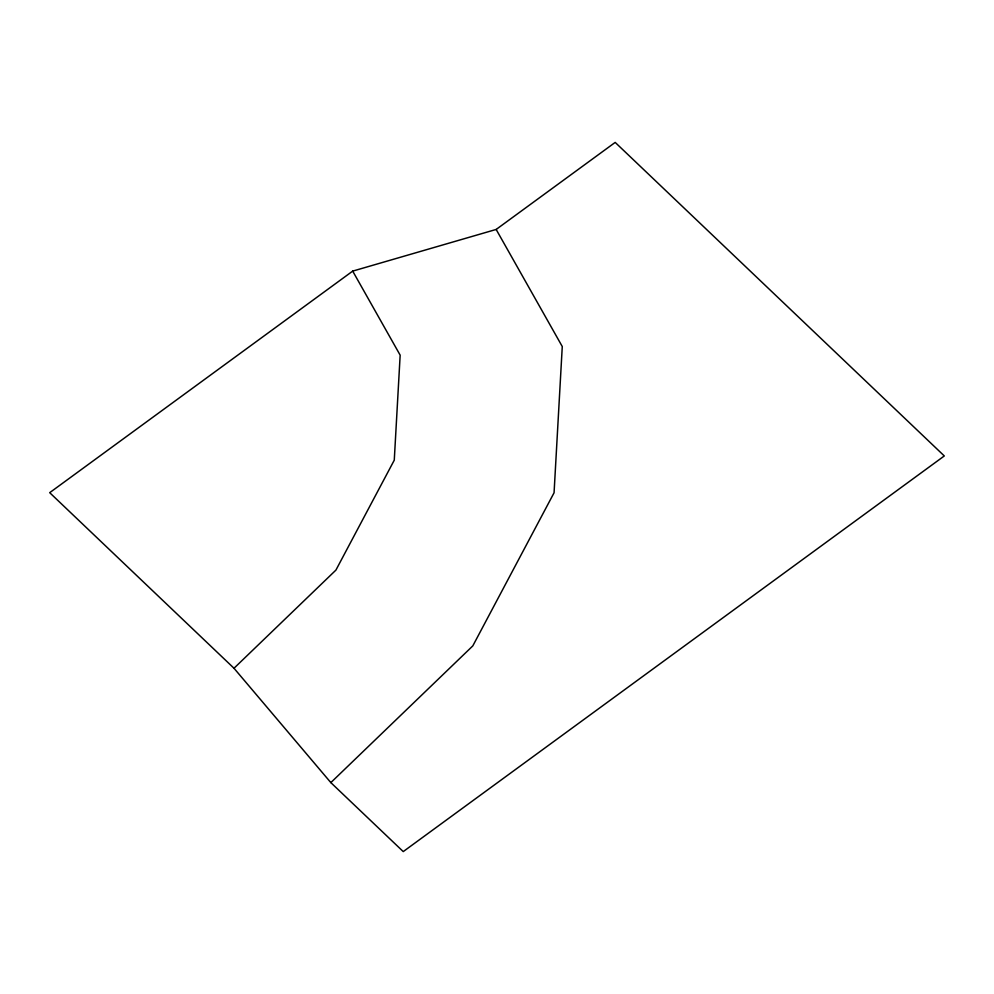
<?xml version="1.0" encoding="UTF-8"?>
<svg xmlns="http://www.w3.org/2000/svg" width="994" height="994" viewBox="0 0 994 994"><rect width="100%" height="100%" fill="white"/><g stroke="black" fill="none" stroke-linecap="round" stroke-linejoin="round"><path stroke-width="1.49" d="M234 668.254L335.922 570.096L394.27 460.16L400.16 355.169L352.696 271.113L49.7 492.676L234 668.254L330.84 782.613L403.241 851.585L944.3 455.948L615.187 142.415L496.155 229.452L352.696 271.113M330.84 782.613L472.796 645.901L554.068 492.763L562.269 346.533L496.155 229.452"/></g></svg>
